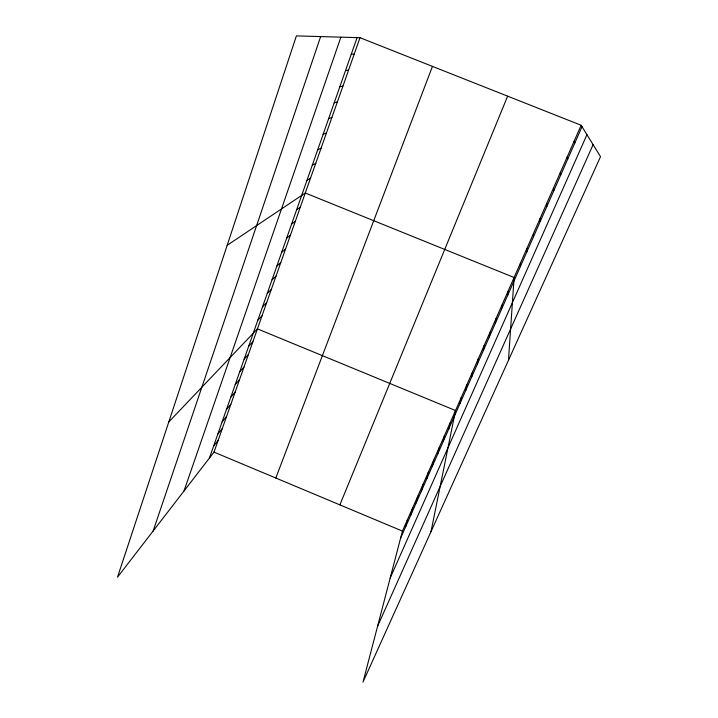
<?xml version="1.0" encoding="UTF-8"?>
<svg xmlns="http://www.w3.org/2000/svg" width="718" height="718" viewBox="0 0 718 718"><rect width="100%" height="100%" fill="white"/><g stroke="black" fill="none" stroke-linecap="round" stroke-linejoin="round"><path stroke-width="1.08" d="M526.886 251.749L526.94 248.365M520.335 266.62L520.487 263.003M508.479 360.256L514.106 277.498L305.285 193.007L227.184 245.296M507.617 295.448L507.976 291.418M501.46 309.422L501.909 305.186M495.357 323.253L495.914 318.828M489.326 336.948L489.963 332.326M483.349 350.492L484.085 345.681M477.443 363.909L478.26 358.91M471.591 377.183L472.489 372.005M465.794 390.323L466.781 384.974M460.058 403.336L461.127 397.808M430.988 531.679L455.535 410.525L257.43 328.871L168.802 421.942M448.759 428.969L449.989 423.108M443.194 441.597L444.505 435.575M437.675 454.099L439.066 447.924M432.218 466.485L433.681 460.148M426.815 478.744L428.35 472.256M421.466 490.888L423.073 484.246M416.162 502.914L417.84 496.129M410.911 514.824L412.662 507.895M405.706 526.617L407.528 519.554M581.14 125.264L402.439 531.096L362.994 682.1L600.517 156.668L581.14 125.264L359.996 37.704L296.39 35.9L117.483 577.209L214.009 452.125L359.996 37.704M153.131 531.015L320.65 36.591M183.952 491.085L340.879 37.165M209.387 458.111L357.097 37.623M275.811 478.026L432.451 66.397M339.874 504.88L507.635 96.167M400.563 538.303L582.02 126.691M390.179 578.035L586.947 134.679M377.587 626.231L593.104 144.668M213.587 446.156L218.164 440.313M217.832 434.085L222.365 428.395M222.113 421.906L226.601 416.368M226.43 409.601L230.882 404.225M230.792 397.189L235.199 391.956M235.199 384.651L239.561 379.58M239.641 371.987L243.967 367.086M244.138 359.206L248.41 354.468M248.67 346.291L252.898 341.732M257.879 320.093L262.007 315.875M262.546 306.792L266.62 302.763M267.267 293.357L271.287 289.516M272.032 279.796L275.999 276.143M276.843 266.091L280.765 262.635M281.707 252.242L285.567 248.984M286.617 238.259L290.422 235.208M291.58 224.133L295.331 221.279M296.597 209.862L300.286 207.215M306.936 180.415L310.499 178.217M312.267 165.239L315.767 163.273M317.661 149.891L321.09 148.159M323.109 134.383L326.466 132.893M328.62 118.694L331.904 117.456M334.193 102.845L337.397 101.848M339.82 86.806L342.953 86.079M345.52 70.597L348.571 70.131M351.273 54.2L354.252 54.003M214.009 452.125L402.439 531.096M574.095 141.258L574.849 142.945M567.139 157.062L567.767 159.019M560.246 172.706L560.758 174.905M553.443 188.17L553.838 190.62M546.703 203.463L546.981 206.156M540.044 218.595L540.214 221.521M533.456 233.556L533.51 236.716"/></g></svg>
